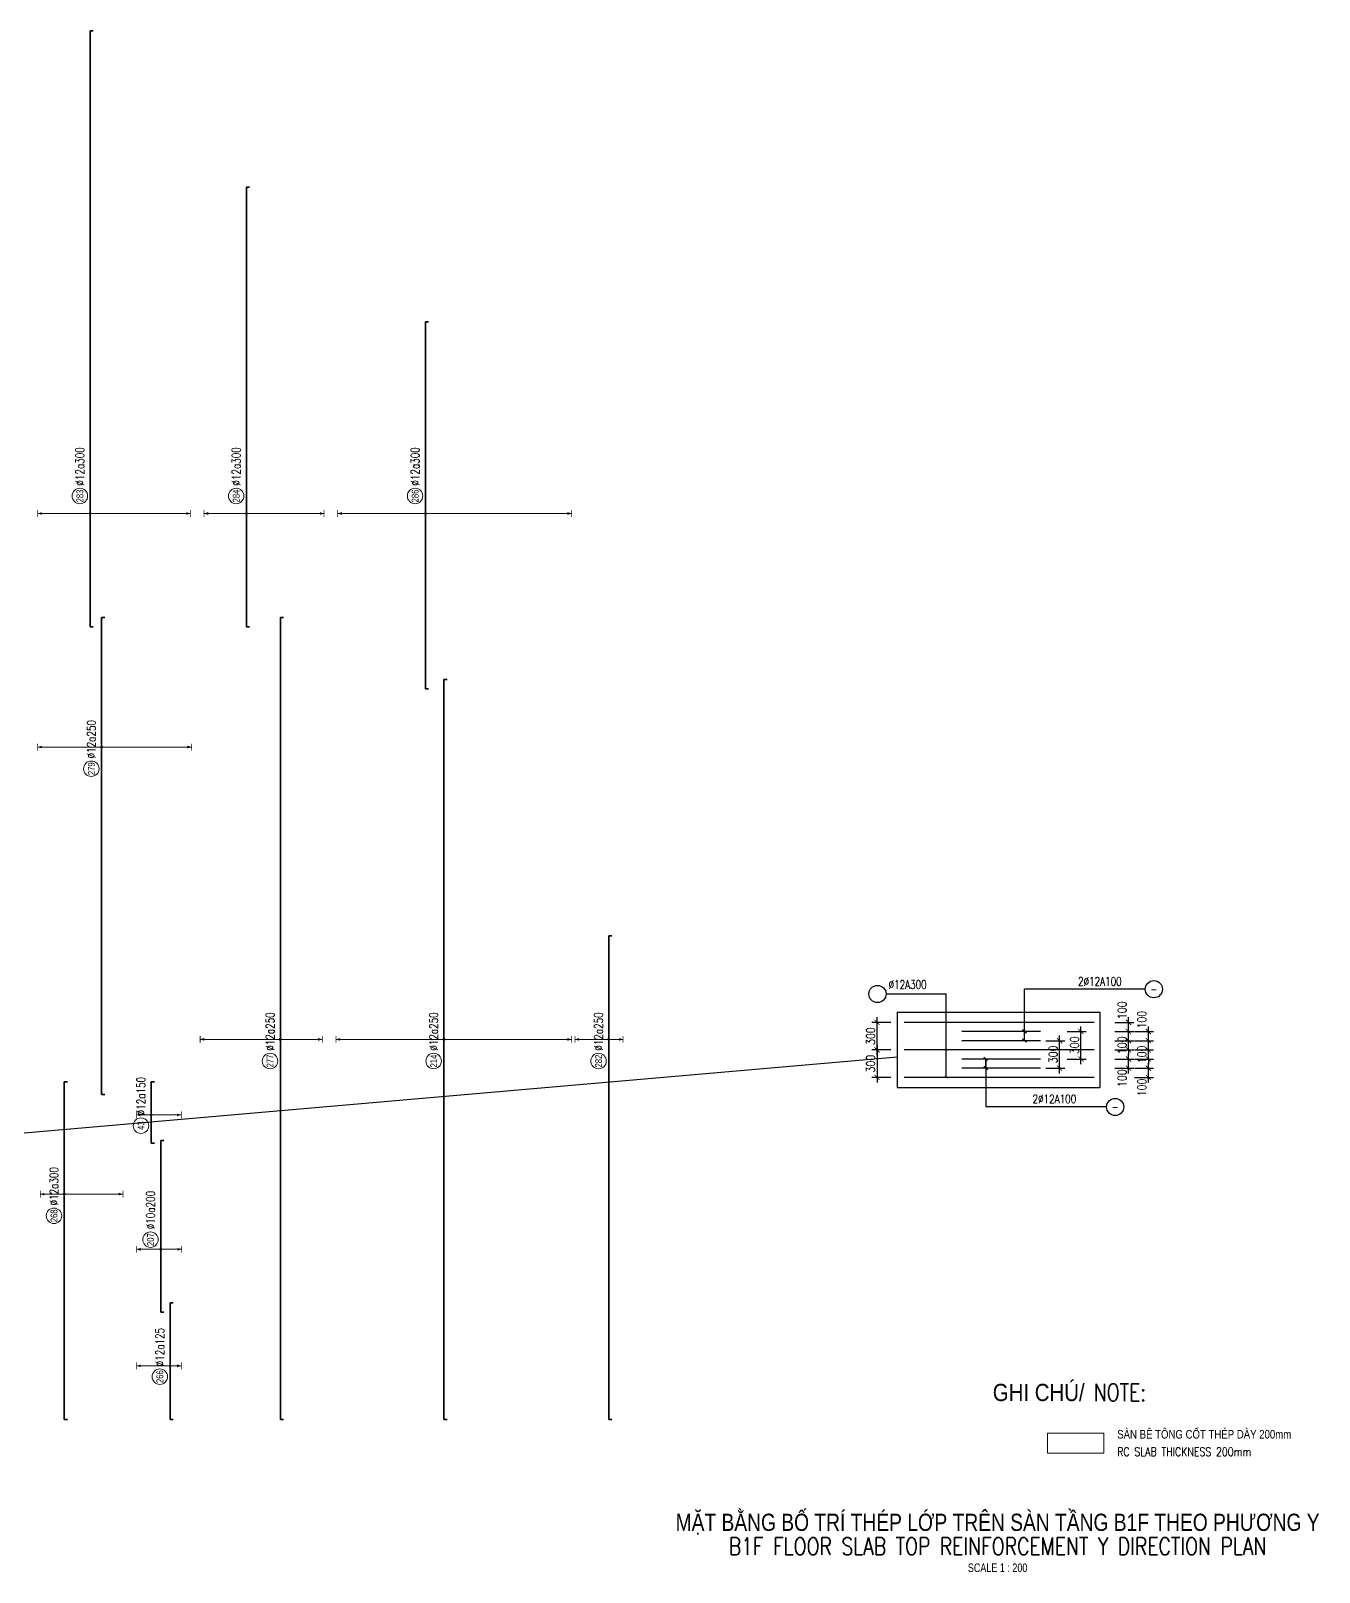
# Model space of a CAD drawing. Header units: millimetres. Extents: x -415354 to 883813, y -531490 to 486716.
# Drawn here: x 181950 to 256881, y -256041 to -166401 of the extents above; entities that cross this region are included whole.
import ezdxf
from ezdxf.enums import TextEntityAlignment as Align

# ---------------------------------------------------------------- set-up
doc = ezdxf.new("R2010")
doc.units = ezdxf.units.MM
doc.header["$MEASUREMENT"] = 0
doc.layers.get('Defpoints').update_dxf_attribs({"lineweight": 9})
for name, color, linetype in [('Concrete', 2, 'Continuous'), ('Dimension', 253, 'Continuous'), ('Leader', 6, 'Continuous'), ('Pointing Line', 6, 'Continuous'), ('Reinforcement', 4, 'Continuous'), ('Text25', 7, 'Continuous')]:
    doc.layers.add(name, color=color, linetype=linetype)
for name, color, linetype, lineweight in [('NDC_S_ANNO', 7, 'Continuous', 20), ('NDC_S_CONTINUOUS', 3, 'Continuous', 20), ('NDC_S_DIM', 1, 'Continuous', 15), ('NDC_S_ENG TEXT', 2, 'Continuous', 20), ('NDC_S_ENG TITLE', 3, 'Continuous', 20), ('NDC_S_REBAR', 4, 'Continuous', 35), ('NDC_S_TEXT SYMBOL', 7, 'Continuous', 20), ('NDC_S_VN TEXT', 7, 'Continuous', 20), ('NDC_S_VN TITLE', 6, 'Continuous', 35)]:
    doc.layers.add(name, color=color, linetype=linetype, lineweight=lineweight)
doc.styles.add('ARIAL', font='arial.ttf', dxfattribs={"width": 0.8})
doc.styles.add('NDC_ANNO', font='', dxfattribs={"width": 0.8})
doc.styles.add('NDC_EN TXT', font='romans.shx', dxfattribs={"width": 0.8})
doc.styles.add('NDC_VIE TXT', font='arial.ttf', dxfattribs={"width": 0.8})
doc.styles.add('VN-Romans', font='romans.shx', dxfattribs={"width": 0.8, "bigfont": 'vns.shx'})
doc.styles.get('NDC_ANNO').set_extended_font_data('Dotum')
doc.dimstyles.new('DIM25', dxfattribs={"dimtxt": 2.5, "dimasz": 1.5, "dimexe": 1.5, "dimexo": 1, "dimtad": 1, "dimtxsty": 'VN-Romans', "dimblk": 'ARCHTICK', "dimcen": 1.5, "dimdle": 1.5, "dimclrt": 7, "dimadec": 0, "dimazin": 0, "dimtfac": 1, "dimtix": 1, "dimtmove": 2, "dimatfit": 3, "dimfxl": 5, "dimfxlon": 1, "dimarcsym": 0})

# ---------------------------------------------------------------- blocks, each defined once
blk = doc.blocks.new('*U532')
h = blk.add_hatch(color=6)
edge = h.paths.add_edge_path()
edge.add_arc((-2.99, 0), 0.3, 0, 360)
at = {"layer": 'NDC_S_DIM', "color": 8}
for q in [(-2.99, 12.33), (-2.99, -22.53)]:
    blk.add_line((-2.99, 0), q, dxfattribs=at)
for points in [[(-3.99, 12.33, 0.2, 0.2, 0), (-1.99, 12.33, 0, 0, 0)], [(-3.99, -22.53, 0.2, 0.2, 0), (-1.99, -22.53, 0, 0, 0)]]:
    blk.add_lwpolyline(points, format="xyseb", dxfattribs=at)
at = {"layer": 'NDC_S_DIM'}
blk.add_circle((2.1, 3), 2.25, dxfattribs=at)
at = {"layer": 'NDC_S_DIM', "color": 6}
blk.add_circle((-2.99, 0), 0.3, dxfattribs=at)
at = {"layer": 'NDC_S_DIM', "color": 8}
for points in [[(-3.39, 11.13), (-2.99, 12.33), (-2.59, 11.13)], [(-3.39, -21.33), (-2.99, -22.53), (-2.59, -21.33)]]:
    blk.add_solid(points, dxfattribs=at)
at = {"layer": 'NDC_S_REBAR'}
for p, q in [((0, 0), (-35.98, 0)), ((-35.98, 0), (-35.98, -0.9)), ((0, 0), (91.91, 0)), ((91.91, 0), (91.91, -0.9)), ((-35.98, -0.9), (-35.98, -0.9)), ((91.91, -0.9), (91.91, -0.9))]:
    blk.add_line(p, q, dxfattribs=at)
at = {"layer": 'NDC_S_VN TEXT', "style": 'ARIAL', "width": 0.8}
blk.add_attdef('KHT', text='', height=2, dxfattribs=at).set_placement((2.1, 3), align=Align.MIDDLE_CENTER)
at = {"layer": 'NDC_S_VN TEXT', "color": 3, "style": 'NDC_EN TXT', "width": 0.75}
blk.add_attdef('DKT', (5.1, 1.75), '', height=2.5, dxfattribs=at)
blk = doc.blocks.new('*U530')
h = blk.add_hatch(color=6)
edge = h.paths.add_edge_path()
edge.add_arc((-2.99, 0), 0.3, 0, 360)
at = {"layer": 'NDC_S_DIM', "color": 8}
for q in [(-2.99, 25.49), (-2.99, -42.51)]:
    blk.add_line((-2.99, 0), q, dxfattribs=at)
for points in [[(-3.99, 25.49, 0.2, 0.2, 0), (-1.99, 25.49, 0, 0, 0)], [(-3.99, -42.51, 0.2, 0.2, 0), (-1.99, -42.51, 0, 0, 0)]]:
    blk.add_lwpolyline(points, format="xyseb", dxfattribs=at)
at = {"layer": 'NDC_S_DIM'}
blk.add_circle((2.1, 3), 2.25, dxfattribs=at)
at = {"layer": 'NDC_S_DIM', "color": 6}
blk.add_circle((-2.99, 0), 0.3, dxfattribs=at)
at = {"layer": 'NDC_S_DIM', "color": 8}
for points in [[(-3.39, 24.29), (-2.99, 25.49), (-2.59, 24.29)], [(-3.39, -41.31), (-2.99, -42.51), (-2.59, -41.31)]]:
    blk.add_solid(points, dxfattribs=at)
at = {"layer": 'NDC_S_REBAR'}
for p, q in [((0, 0), (-53.98, 0)), ((-53.98, 0), (-53.98, -0.9)), ((0, 0), (52.72, 0)), ((52.72, 0), (52.72, -0.9)), ((-53.98, -0.9), (-53.98, -0.9)), ((52.72, -0.9), (52.72, -0.9))]:
    blk.add_line(p, q, dxfattribs=at)
at = {"layer": 'NDC_S_VN TEXT', "style": 'ARIAL', "width": 0.8}
blk.add_attdef('KHT', text='', height=2, dxfattribs=at).set_placement((2.1, 3), align=Align.MIDDLE_CENTER)
at = {"layer": 'NDC_S_VN TEXT', "color": 3, "style": 'NDC_EN TXT', "width": 0.75}
blk.add_attdef('DKT', (5.1, 1.75), '', height=2.5, dxfattribs=at)
blk = doc.blocks.new('*U533')
h = blk.add_hatch(color=6)
edge = h.paths.add_edge_path()
edge.add_arc((-2.99, 0), 0.3, 0, 360)
at = {"layer": 'NDC_S_DIM', "color": 8}
for q in [(-2.99, 15.27), (-2.99, -29.13)]:
    blk.add_line((-2.99, 0), q, dxfattribs=at)
for points in [[(-3.99, 15.27, 0.2, 0.2, 0), (-1.99, 15.27, 0, 0, 0)], [(-3.99, -29.13, 0.2, 0.2, 0), (-1.99, -29.13, 0, 0, 0)]]:
    blk.add_lwpolyline(points, format="xyseb", dxfattribs=at)
at = {"layer": 'NDC_S_DIM'}
blk.add_circle((2.1, 3), 2.25, dxfattribs=at)
at = {"layer": 'NDC_S_DIM', "color": 6}
blk.add_circle((-2.99, 0), 0.3, dxfattribs=at)
at = {"layer": 'NDC_S_DIM', "color": 8}
for points in [[(-3.39, 14.07), (-2.99, 15.27), (-2.59, 14.07)], [(-3.39, -27.93), (-2.99, -29.13), (-2.59, -27.93)]]:
    blk.add_solid(points, dxfattribs=at)
at = {"layer": 'NDC_S_REBAR'}
for p, q in [((0, 0), (-35.98, 0)), ((-35.98, 0), (-35.98, -0.9)), ((0, 0), (137.36, 0)), ((137.36, 0), (137.36, -0.9)), ((-35.98, -0.9), (-35.98, -0.9)), ((137.36, -0.9), (137.36, -0.9))]:
    blk.add_line(p, q, dxfattribs=at)
at = {"layer": 'NDC_S_VN TEXT', "style": 'ARIAL', "width": 0.8}
blk.add_attdef('KHT', text='', height=2, dxfattribs=at).set_placement((2.1, 3), align=Align.MIDDLE_CENTER)
at = {"layer": 'NDC_S_VN TEXT', "color": 3, "style": 'NDC_EN TXT', "width": 0.75}
blk.add_attdef('DKT', (5.1, 1.75), '', height=2.5, dxfattribs=at)
blk = doc.blocks.new('*U537')
h = blk.add_hatch(color=6)
edge = h.paths.add_edge_path()
edge.add_arc((-2.99, 0), 0.3, 0, 360)
at = {"layer": 'NDC_S_DIM', "color": 8}
for q in [(-2.99, 18.59), (-2.99, -26.16)]:
    blk.add_line((-2.99, 0), q, dxfattribs=at)
for points in [[(-3.99, 18.59, 0.2, 0.2, 0), (-1.99, 18.59, 0, 0, 0)], [(-3.99, -26.16, 0.2, 0.2, 0), (-1.99, -26.16, 0, 0, 0)]]:
    blk.add_lwpolyline(points, format="xyseb", dxfattribs=at)
at = {"layer": 'NDC_S_DIM'}
blk.add_circle((-9.29, 3), 2.25, dxfattribs=at)
at = {"layer": 'NDC_S_DIM', "color": 6}
blk.add_circle((-2.99, 0), 0.3, dxfattribs=at)
at = {"layer": 'NDC_S_DIM', "color": 8}
for points in [[(-3.39, 17.39), (-2.99, 18.59), (-2.59, 17.39)], [(-3.39, -24.96), (-2.99, -26.16), (-2.59, -24.96)]]:
    blk.add_solid(points, dxfattribs=at)
at = {"layer": 'NDC_S_REBAR'}
for p, q in [((0, 0), (-104.06, 0)), ((-104.06, 0), (-104.06, -0.9)), ((0, 0), (34.64, 0)), ((34.64, 0), (34.64, -0.9)), ((-104.06, -0.9), (-104.06, -0.9)), ((34.64, -0.9), (34.64, -0.9))]:
    blk.add_line(p, q, dxfattribs=at)
at = {"layer": 'NDC_S_VN TEXT', "style": 'ARIAL', "width": 0.8}
blk.add_attdef('KHT', text='', height=2, dxfattribs=at).set_placement((-9.29, 3), align=Align.MIDDLE_CENTER)
at = {"layer": 'NDC_S_VN TEXT', "color": 3, "style": 'NDC_EN TXT', "width": 0.75}
blk.add_attdef('DKT', (-6.29, 1.75), '', height=2.5, dxfattribs=at)
blk = doc.blocks.new('*U541')
h = blk.add_hatch(color=6)
edge = h.paths.add_edge_path()
edge.add_arc((-2.99, 0), 0.3, 0, 360)
at = {"layer": 'NDC_S_DIM', "color": 8}
for q in [(-2.99, 31.39), (-2.99, -37.11)]:
    blk.add_line((-2.99, 0), q, dxfattribs=at)
for points in [[(-3.99, 31.39, 0.2, 0.2, 0), (-1.99, 31.39, 0, 0, 0)], [(-3.99, -37.11, 0.2, 0.2, 0), (-1.99, -37.11, 0, 0, 0)]]:
    blk.add_lwpolyline(points, format="xyseb", dxfattribs=at)
at = {"layer": 'NDC_S_DIM'}
blk.add_circle((-9.29, 3), 2.25, dxfattribs=at)
at = {"layer": 'NDC_S_DIM', "color": 6}
blk.add_circle((-2.99, 0), 0.3, dxfattribs=at)
at = {"layer": 'NDC_S_DIM', "color": 8}
for points in [[(-3.39, 30.19), (-2.99, 31.39), (-2.59, 30.19)], [(-3.39, -35.91), (-2.99, -37.11), (-2.59, -35.91)]]:
    blk.add_solid(points, dxfattribs=at)
at = {"layer": 'NDC_S_REBAR'}
for p, q in [((0, 0), (-113.56, 0)), ((-113.56, 0), (-113.56, -0.9)), ((0, 0), (101.64, 0)), ((101.64, 0), (101.64, -0.9)), ((-113.56, -0.9), (-113.56, -0.9)), ((101.64, -0.9), (101.64, -0.9))]:
    blk.add_line(p, q, dxfattribs=at)
at = {"layer": 'NDC_S_VN TEXT', "style": 'ARIAL', "width": 0.8}
blk.add_attdef('KHT', text='', height=2, dxfattribs=at).set_placement((-9.29, 3), align=Align.MIDDLE_CENTER)
at = {"layer": 'NDC_S_VN TEXT', "color": 3, "style": 'NDC_EN TXT', "width": 0.75}
blk.add_attdef('DKT', (-6.29, 1.75), '', height=2.5, dxfattribs=at)
blk = doc.blocks.new('*U542')
h = blk.add_hatch(color=6)
edge = h.paths.add_edge_path()
edge.add_arc((-2.99, 0), 0.3, 0, 360)
at = {"layer": 'NDC_S_DIM', "color": 8}
for q in [(-2.99, 9.85), (-2.99, -4.15)]:
    blk.add_line((-2.99, 0), q, dxfattribs=at)
for points in [[(-3.99, 9.85, 0.2, 0.2, 0), (-1.99, 9.85, 0, 0, 0)], [(-3.99, -4.15, 0.2, 0.2, 0), (-1.99, -4.15, 0, 0, 0)]]:
    blk.add_lwpolyline(points, format="xyseb", dxfattribs=at)
at = {"layer": 'NDC_S_DIM'}
blk.add_circle((-9.29, 3), 2.25, dxfattribs=at)
at = {"layer": 'NDC_S_DIM', "color": 6}
blk.add_circle((-2.99, 0), 0.3, dxfattribs=at)
at = {"layer": 'NDC_S_DIM', "color": 8}
for points in [[(-3.39, 8.65), (-2.99, 9.85), (-2.59, 8.65)], [(-3.39, -2.95), (-2.99, -4.15), (-2.59, -2.95)]]:
    blk.add_solid(points, dxfattribs=at)
at = {"layer": 'NDC_S_REBAR'}
for p, q in [((0, 0), (-113.56, 0)), ((-113.56, 0), (-113.56, -0.9)), ((0, 0), (27.14, 0)), ((27.14, 0), (27.14, -0.9)), ((-113.56, -0.9), (-113.56, -0.9)), ((27.14, -0.9), (27.14, -0.9))]:
    blk.add_line(p, q, dxfattribs=at)
at = {"layer": 'NDC_S_VN TEXT', "style": 'ARIAL', "width": 0.8}
blk.add_attdef('KHT', text='', height=2, dxfattribs=at).set_placement((-9.29, 3), align=Align.MIDDLE_CENTER)
at = {"layer": 'NDC_S_VN TEXT', "color": 3, "style": 'NDC_EN TXT', "width": 0.75}
blk.add_attdef('DKT', (-6.29, 1.75), '', height=2.5, dxfattribs=at)
blk = doc.blocks.new('*U543')
h = blk.add_hatch(color=6)
edge = h.paths.add_edge_path()
edge.add_arc((-2.99, 0), 0.3, 0, 360)
at = {"layer": 'NDC_S_DIM', "color": 8}
for q in [(-2.99, 23.32), (-2.99, -12.18)]:
    blk.add_line((-2.99, 0), q, dxfattribs=at)
for points in [[(-3.99, 23.32, 0.2, 0.2, 0), (-1.99, 23.32, 0, 0, 0)], [(-3.99, -12.18, 0.2, 0.2, 0), (-1.99, -12.18, 0, 0, 0)]]:
    blk.add_lwpolyline(points, format="xyseb", dxfattribs=at)
at = {"layer": 'NDC_S_DIM'}
blk.add_circle((-9.29, 3), 2.25, dxfattribs=at)
at = {"layer": 'NDC_S_DIM', "color": 6}
blk.add_circle((-2.99, 0), 0.3, dxfattribs=at)
at = {"layer": 'NDC_S_DIM', "color": 8}
for points in [[(-3.39, 22.12), (-2.99, 23.32), (-2.59, 22.12)], [(-3.39, -10.98), (-2.99, -12.18), (-2.59, -10.98)]]:
    blk.add_solid(points, dxfattribs=at)
at = {"layer": 'NDC_S_REBAR'}
for p, q in [((0, 0), (-113.56, 0)), ((-113.56, 0), (-113.56, -0.9)), ((0, 0), (119.64, 0)), ((119.64, 0), (119.64, -0.9)), ((-113.56, -0.9), (-113.56, -0.9)), ((119.64, -0.9), (119.64, -0.9))]:
    blk.add_line(p, q, dxfattribs=at)
at = {"layer": 'NDC_S_VN TEXT', "style": 'ARIAL', "width": 0.8}
blk.add_attdef('KHT', text='', height=2, dxfattribs=at).set_placement((-9.29, 3), align=Align.MIDDLE_CENTER)
at = {"layer": 'NDC_S_VN TEXT', "color": 3, "style": 'NDC_EN TXT', "width": 0.75}
blk.add_attdef('DKT', (-6.29, 1.75), '', height=2.5, dxfattribs=at)
blk = doc.blocks.new('Drawing name_symbol')
at = {"layer": 'NDC_S_ENG TITLE', "style": 'NDC_EN TXT', "width": 0.8}
blk.add_attdef('SECTDET1', text='', height=5, dxfattribs=at).set_placement((0, 1.01), align=Align.CENTER)
at = {"layer": 'NDC_S_TEXT SYMBOL', "lineweight": 25, "style": 'NDC_ANNO', "width": 0.8}
blk.add_attdef('SSCALE', text='', height=2.5, dxfattribs=at).set_placement((0, -4), align=Align.CENTER)
at = {"layer": 'NDC_S_VN TITLE', "style": 'NDC_VIE TXT', "width": 0.8}
blk.add_attdef('SECTDET2', text='', height=5, dxfattribs=at).set_placement((0, 7.97), align=Align.CENTER)
blk = doc.blocks.new('*U1063')
h = blk.add_hatch(color=6)
edge = h.paths.add_edge_path()
edge.add_arc((-2.99, 0), 0.3, 0, 360)
at = {"layer": 'NDC_S_DIM', "color": 8}
for q in [(-2.99, 9.76), (-2.99, -3.23)]:
    blk.add_line((-2.99, 0), q, dxfattribs=at)
for points in [[(-3.99, 9.76, 0.2, 0.2, 0), (-1.99, 9.76, 0, 0, 0)], [(-3.99, -3.23, 0.2, 0.2, 0), (-1.99, -3.23, 0, 0, 0)]]:
    blk.add_lwpolyline(points, format="xyseb", dxfattribs=at)
at = {"layer": 'NDC_S_DIM'}
blk.add_circle((-6.13, 3), 2.25, dxfattribs=at)
at = {"layer": 'NDC_S_DIM', "color": 6}
blk.add_circle((-2.99, 0), 0.3, dxfattribs=at)
at = {"layer": 'NDC_S_DIM', "color": 8}
for points in [[(-3.39, 8.56), (-2.99, 9.76), (-2.59, 8.56)], [(-3.39, -2.03), (-2.99, -3.23), (-2.59, -2.03)]]:
    blk.add_solid(points, dxfattribs=at)
at = {"layer": 'NDC_S_REBAR'}
for p, q in [((0, 0), (-18.63, 0)), ((-18.63, 0), (-18.63, -0.9)), ((0, 0), (15.32, 0)), ((15.32, 0), (15.32, -0.9)), ((-18.63, -0.9), (-18.63, -0.9)), ((15.32, -0.9), (15.32, -0.9))]:
    blk.add_line(p, q, dxfattribs=at)
at = {"layer": 'NDC_S_VN TEXT', "style": 'ARIAL', "width": 0.8}
blk.add_attdef('KHT', text='', height=2, dxfattribs=at).set_placement((-6.13, 3), align=Align.MIDDLE_CENTER)
at = {"layer": 'NDC_S_VN TEXT', "color": 3, "style": 'NDC_EN TXT', "width": 0.75}
blk.add_attdef('DKT', (-3.13, 1.75), '', height=2.5, dxfattribs=at)
blk = doc.blocks.new('*U1068')
h = blk.add_hatch(color=6)
edge = h.paths.add_edge_path()
edge.add_arc((-0.72, 0), 0.3, 0, 360)
at = {"layer": 'NDC_S_DIM', "color": 8}
for q in [(-0.72, 7.05), (-0.72, -6.07)]:
    blk.add_line((-0.72, 0), q, dxfattribs=at)
for points in [[(-1.72, 7.05, 0.2, 0.2, 0), (0.28, 7.05, 0, 0, 0)], [(-1.72, -6.07, 0.2, 0.2, 0), (0.28, -6.07, 0, 0, 0)]]:
    blk.add_lwpolyline(points, format="xyseb", dxfattribs=at)
at = {"layer": 'NDC_S_DIM'}
blk.add_circle((2.1, 3), 2.25, dxfattribs=at)
at = {"layer": 'NDC_S_DIM', "color": 6}
blk.add_circle((-0.72, 0), 0.3, dxfattribs=at)
at = {"layer": 'NDC_S_DIM', "color": 8}
for points in [[(-1.12, 5.85), (-0.72, 7.05), (-0.32, 5.85)], [(-1.12, -4.87), (-0.72, -6.07), (-0.32, -4.87)]]:
    blk.add_solid(points, dxfattribs=at)
at = {"layer": 'NDC_S_REBAR'}
for p, q in [((0, 0), (-19, 0)), ((-19, 0), (-19, -0.9)), ((0, 0), (30.92, 0)), ((30.92, 0), (30.92, -0.9)), ((-19, -0.9), (-19, -0.9)), ((30.92, -0.9), (30.92, -0.9))]:
    blk.add_line(p, q, dxfattribs=at)
at = {"layer": 'NDC_S_VN TEXT', "style": 'ARIAL', "width": 0.8}
blk.add_attdef('KHT', text='', height=2, dxfattribs=at).set_placement((2.1, 3), align=Align.MIDDLE_CENTER)
at = {"layer": 'NDC_S_VN TEXT', "color": 3, "style": 'NDC_EN TXT', "width": 0.75}
blk.add_attdef('DKT', (5.1, 1.75), '', height=2.5, dxfattribs=at)
blk = doc.blocks.new('*U1069')
h = blk.add_hatch(color=6)
edge = h.paths.add_edge_path()
edge.add_arc((-2.99, 0), 0.3, 0, 360)
at = {"layer": 'NDC_S_DIM', "color": 8}
for q in [(-2.99, 6.98), (-2.99, -17.03)]:
    blk.add_line((-2.99, 0), q, dxfattribs=at)
for points in [[(-3.99, 6.98, 0.2, 0.2, 0), (-1.99, 6.98, 0, 0, 0)], [(-3.99, -17.03, 0.2, 0.2, 0), (-1.99, -17.03, 0, 0, 0)]]:
    blk.add_lwpolyline(points, format="xyseb", dxfattribs=at)
at = {"layer": 'NDC_S_DIM'}
blk.add_circle((-9.29, 3), 2.25, dxfattribs=at)
at = {"layer": 'NDC_S_DIM', "color": 6}
blk.add_circle((-2.99, 0), 0.3, dxfattribs=at)
at = {"layer": 'NDC_S_DIM', "color": 8}
for points in [[(-3.39, 5.78), (-2.99, 6.98), (-2.59, 5.78)], [(-3.39, -15.83), (-2.99, -17.03), (-2.59, -15.83)]]:
    blk.add_solid(points, dxfattribs=at)
at = {"layer": 'NDC_S_REBAR'}
for p, q in [((0, 0), (-68.56, 0)), ((-68.56, 0), (-68.56, -0.9)), ((0, 0), (29.64, 0)), ((29.64, 0), (29.64, -0.9)), ((-68.56, -0.9), (-68.56, -0.9)), ((29.64, -0.9), (29.64, -0.9))]:
    blk.add_line(p, q, dxfattribs=at)
at = {"layer": 'NDC_S_VN TEXT', "style": 'ARIAL', "width": 0.8}
blk.add_attdef('KHT', text='', height=2, dxfattribs=at).set_placement((-9.29, 3), align=Align.MIDDLE_CENTER)
at = {"layer": 'NDC_S_VN TEXT', "color": 3, "style": 'NDC_EN TXT', "width": 0.75}
blk.add_attdef('DKT', (-6.29, 1.75), '', height=2.5, dxfattribs=at)
blk = doc.blocks.new('*U1070')
h = blk.add_hatch(color=6)
edge = h.paths.add_edge_path()
edge.add_arc((-2.99, 0), 0.3, 0, 360)
at = {"layer": 'NDC_S_DIM', "color": 8}
for q in [(-2.99, 4.27), (-2.99, -8.73)]:
    blk.add_line((-2.99, 0), q, dxfattribs=at)
for points in [[(-3.99, 4.27, 0.2, 0.2, 0), (-1.99, 4.27, 0, 0, 0)], [(-3.99, -8.73, 0.2, 0.2, 0), (-1.99, -8.73, 0, 0, 0)]]:
    blk.add_lwpolyline(points, format="xyseb", dxfattribs=at)
at = {"layer": 'NDC_S_DIM'}
blk.add_circle((-6.13, 3), 2.25, dxfattribs=at)
at = {"layer": 'NDC_S_DIM', "color": 6}
blk.add_circle((-2.99, 0), 0.3, dxfattribs=at)
at = {"layer": 'NDC_S_DIM', "color": 8}
for points in [[(-3.39, 3.07), (-2.99, 4.27), (-2.59, 3.07)], [(-3.39, -7.53), (-2.99, -8.73), (-2.59, -7.53)]]:
    blk.add_solid(points, dxfattribs=at)
at = {"layer": 'NDC_S_REBAR'}
for p, q in [((0, 0), (-11.25, 0)), ((-11.25, 0), (-11.25, -0.9)), ((0, 0), (6.59, 0)), ((6.59, 0), (6.59, -0.9)), ((-11.25, -0.9), (-11.25, -0.9)), ((6.59, -0.9), (6.59, -0.9))]:
    blk.add_line(p, q, dxfattribs=at)
at = {"layer": 'NDC_S_VN TEXT', "style": 'ARIAL', "width": 0.8}
blk.add_attdef('KHT', text='', height=2, dxfattribs=at).set_placement((-6.13, 3), align=Align.MIDDLE_CENTER)
at = {"layer": 'NDC_S_VN TEXT', "color": 3, "style": 'NDC_EN TXT', "width": 0.75}
blk.add_attdef('DKT', (-3.13, 1.75), '', height=2.5, dxfattribs=at)
blk = doc.blocks.new('_ArchTick')
at = {"color": 0, "linetype": 'ByBlock', "const_width": 0.15}
blk.add_lwpolyline([(-0.5, -0.5), (0.5, 0.5)], dxfattribs=at)
blk = doc.blocks.new('*D851')
at = {"layer": 'Defpoints', "color": 0, "transparency": 16777216}
for p in [(-1131, 133), (-1422, -267), (-1131, -267)]:
    blk.add_point(p, dxfattribs=at)
at = {"layer": 'Dimension', "color": 0, "lineweight": -2, "transparency": 16777216}
for p, q in [((-1222, 133), (-1497, 133)), ((-1422, 208), (-1422, -342)), ((-1222, -267), (-1497, -267))]:
    blk.add_line(p, q, dxfattribs=at)
at = {"layer": 'Dimension', "color": 0, "lineweight": -2, "transparency": 16777216, "xscale": 75, "yscale": 75, "zscale": 75}
for p, rotation in [((-1422, 133), 90), ((-1422, -267), 270)]:
    blk.add_blockref('_ArchTick', p, dxfattribs=dict(at, rotation=rotation))
at = {"layer": 'Dimension', "color": 7, "transparency": 16777216, "insert": (-1515, -67), "char_height": 125, "attachment_point": 5, "rotation": 90, "style": 'VN-Romans'}
blk.add_mtext('300', dxfattribs=at)
blk = doc.blocks.new('*D852')
at = {"layer": 'Defpoints', "color": 0, "transparency": 16777216}
for p in [(-1422, 533), (-1131, 533), (-1131, 133)]:
    blk.add_point(p, dxfattribs=at)
at = {"layer": 'Dimension', "color": 0, "lineweight": -2, "transparency": 16777216}
for p, q in [((-1222, 533), (-1497, 533)), ((-1422, 58), (-1422, 608)), ((-1222, 133), (-1497, 133))]:
    blk.add_line(p, q, dxfattribs=at)
at = {"layer": 'Dimension', "color": 0, "lineweight": -2, "transparency": 16777216, "xscale": 75, "yscale": 75, "zscale": 75}
for p, rotation in [((-1422, 533), 90), ((-1422, 133), 270)]:
    blk.add_blockref('_ArchTick', p, dxfattribs=dict(at, rotation=rotation))
at = {"layer": 'Dimension', "color": 7, "transparency": 16777216, "insert": (-1515, 333), "char_height": 125, "attachment_point": 5, "rotation": 90, "style": 'VN-Romans'}
blk.add_mtext('300', dxfattribs=at)
blk = doc.blocks.new('*D853')
at = {"layer": 'Defpoints', "color": 0, "transparency": 16777216}
for p in [(954, -133), (2523, -133), (1736, -267)]:
    blk.add_point(p, dxfattribs=at)
at = {"layer": 'Dimension', "color": 0, "lineweight": -2, "transparency": 16777216}
for p, q in [((2323, -133), (2598, -133)), ((2523, -342), (2523, -58)), ((2323, -267), (2598, -267))]:
    blk.add_line(p, q, dxfattribs=at)
at = {"layer": 'Dimension', "color": 0, "lineweight": -2, "transparency": 16777216, "xscale": 75, "yscale": 75, "zscale": 75}
for p, rotation in [((2523, -133), 90), ((2523, -267), 270)]:
    blk.add_blockref('_ArchTick', p, dxfattribs=dict(at, rotation=rotation))
at = {"layer": 'Dimension', "color": 7, "transparency": 16777216, "insert": (2429, -413), "char_height": 125, "attachment_point": 5, "rotation": 90, "style": 'VN-Romans'}
blk.add_mtext('100', dxfattribs=at)
blk = doc.blocks.new('*D854')
at = {"layer": 'Defpoints', "color": 0, "transparency": 16777216}
for p in [(954, 0), (954, -133), (2235, 0)]:
    blk.add_point(p, dxfattribs=at)
at = {"layer": 'Dimension', "color": 0, "lineweight": -2, "transparency": 16777216}
for p, q in [((2235, -208), (2235, 75)), ((2035, 0), (2310, 0)), ((2035, -133), (2310, -133))]:
    blk.add_line(p, q, dxfattribs=at)
at = {"layer": 'Dimension', "color": 0, "lineweight": -2, "transparency": 16777216, "xscale": 75, "yscale": 75, "zscale": 75}
for p, rotation in [((2235, 0), 90), ((2235, -133), 270)]:
    blk.add_blockref('_ArchTick', p, dxfattribs=dict(at, rotation=rotation))
at = {"layer": 'Dimension', "color": 7, "transparency": 16777216, "insert": (2141, -278), "char_height": 125, "attachment_point": 5, "rotation": 90, "style": 'VN-Romans'}
blk.add_mtext('100', dxfattribs=at)
blk = doc.blocks.new('*D855')
at = {"layer": 'Defpoints', "color": 0, "transparency": 16777216}
for p in [(1736, 133), (2523, 133), (954, 0)]:
    blk.add_point(p, dxfattribs=at)
at = {"layer": 'Dimension', "color": 0, "lineweight": -2, "transparency": 16777216}
for p, q in [((2323, 133), (2598, 133)), ((2523, 133), (2523, 208)), ((2523, 0), (2523, 133)), ((2323, 0), (2598, 0)), ((2523, 0), (2523, -75))]:
    blk.add_line(p, q, dxfattribs=at)
at = {"layer": 'Dimension', "color": 0, "lineweight": -2, "transparency": 16777216, "xscale": 75, "yscale": 75, "zscale": 75}
for p, rotation in [((2523, 133), 270), ((2523, 0), 90)]:
    blk.add_blockref('_ArchTick', p, dxfattribs=dict(at, rotation=rotation))
at = {"layer": 'Dimension', "color": 7, "transparency": 16777216, "insert": (2429, 67), "char_height": 125, "attachment_point": 5, "rotation": 90, "style": 'VN-Romans'}
blk.add_mtext('100', dxfattribs=at)
blk = doc.blocks.new('*D856')
at = {"layer": 'Defpoints', "color": 0, "transparency": 16777216}
for p in [(954, 267), (2235, 267), (1736, 133)]:
    blk.add_point(p, dxfattribs=at)
at = {"layer": 'Dimension', "color": 0, "lineweight": -2, "transparency": 16777216}
for p, q in [((2035, 267), (2310, 267)), ((2235, 267), (2235, 342)), ((2235, 133), (2235, 267)), ((2035, 133), (2310, 133)), ((2235, 133), (2235, 58))]:
    blk.add_line(p, q, dxfattribs=at)
at = {"layer": 'Dimension', "color": 0, "lineweight": -2, "transparency": 16777216, "xscale": 75, "yscale": 75, "zscale": 75}
for p, rotation in [((2235, 267), 270), ((2235, 133), 90)]:
    blk.add_blockref('_ArchTick', p, dxfattribs=dict(at, rotation=rotation))
at = {"layer": 'Dimension', "color": 7, "transparency": 16777216, "insert": (2141, 200), "char_height": 125, "attachment_point": 5, "rotation": 90, "style": 'VN-Romans'}
blk.add_mtext('100', dxfattribs=at)
blk = doc.blocks.new('*D857')
at = {"layer": 'Defpoints', "color": 0, "transparency": 16777216}
for p in [(954, 400), (954, 267), (2523, 400)]:
    blk.add_point(p, dxfattribs=at)
at = {"layer": 'Dimension', "color": 0, "lineweight": -2, "transparency": 16777216}
for p, q in [((2523, 192), (2523, 475)), ((2323, 400), (2598, 400)), ((2323, 267), (2598, 267))]:
    blk.add_line(p, q, dxfattribs=at)
at = {"layer": 'Dimension', "color": 0, "lineweight": -2, "transparency": 16777216, "xscale": 75, "yscale": 75, "zscale": 75}
for p, rotation in [((2523, 400), 90), ((2523, 267), 270)]:
    blk.add_blockref('_ArchTick', p, dxfattribs=dict(at, rotation=rotation))
at = {"layer": 'Dimension', "color": 7, "transparency": 16777216, "insert": (2429, 572), "char_height": 125, "attachment_point": 5, "rotation": 90, "style": 'VN-Romans'}
blk.add_mtext('100', dxfattribs=at)
blk = doc.blocks.new('*D858')
at = {"layer": 'Defpoints', "color": 0, "transparency": 16777216}
for p in [(1736, 533), (2235, 533), (954, 400)]:
    blk.add_point(p, dxfattribs=at)
at = {"layer": 'Dimension', "color": 0, "lineweight": -2, "transparency": 16777216}
for p, q in [((2035, 533), (2310, 533)), ((2235, 325), (2235, 608)), ((2035, 400), (2310, 400))]:
    blk.add_line(p, q, dxfattribs=at)
at = {"layer": 'Dimension', "color": 0, "lineweight": -2, "transparency": 16777216, "xscale": 75, "yscale": 75, "zscale": 75}
for p, rotation in [((2235, 533), 90), ((2235, 400), 270)]:
    blk.add_blockref('_ArchTick', p, dxfattribs=dict(at, rotation=rotation))
at = {"layer": 'Dimension', "color": 7, "transparency": 16777216, "insert": (2141, 709), "char_height": 125, "attachment_point": 5, "rotation": 90, "style": 'VN-Romans'}
blk.add_mtext('100', dxfattribs=at)
blk = doc.blocks.new('*D859')
at = {"layer": 'Defpoints', "color": 0, "transparency": 16777216}
for p in [(946, 267), (1232, 267), (954, -133)]:
    blk.add_point(p, dxfattribs=at)
at = {"layer": 'Dimension', "color": 0, "lineweight": -2, "transparency": 16777216}
for p, q in [((1032, 267), (1307, 267)), ((1232, -208), (1232, 342)), ((1032, -133), (1307, -133))]:
    blk.add_line(p, q, dxfattribs=at)
at = {"layer": 'Dimension', "color": 0, "lineweight": -2, "transparency": 16777216, "xscale": 75, "yscale": 75, "zscale": 75}
for p, rotation in [((1232, 267), 90), ((1232, -133), 270)]:
    blk.add_blockref('_ArchTick', p, dxfattribs=dict(at, rotation=rotation))
at = {"layer": 'Dimension', "color": 7, "transparency": 16777216, "insert": (1138, 67), "char_height": 125, "attachment_point": 5, "rotation": 90, "style": 'VN-Romans'}
blk.add_mtext('300', dxfattribs=at)
blk = doc.blocks.new('*D860')
at = {"layer": 'Defpoints', "color": 0, "transparency": 16777216}
for p in [(954, 400), (1543, 400), (954, 0)]:
    blk.add_point(p, dxfattribs=at)
at = {"layer": 'Dimension', "color": 0, "lineweight": -2, "transparency": 16777216}
for p, q in [((1543, -75), (1543, 475)), ((1343, 400), (1618, 400)), ((1343, 0), (1618, 0))]:
    blk.add_line(p, q, dxfattribs=at)
at = {"layer": 'Dimension', "color": 0, "lineweight": -2, "transparency": 16777216, "xscale": 75, "yscale": 75, "zscale": 75}
for p, rotation in [((1543, 400), 90), ((1543, 0), 270)]:
    blk.add_blockref('_ArchTick', p, dxfattribs=dict(at, rotation=rotation))
at = {"layer": 'Dimension', "color": 7, "transparency": 16777216, "insert": (1449, 200), "char_height": 125, "attachment_point": 5, "rotation": 90, "style": 'VN-Romans'}
blk.add_mtext('300', dxfattribs=at)
blk = doc.blocks.new('A$C39A826EE')
at = {"layer": 'Concrete'}
for p, q in [((-1131.3, 679.1), (1816.4, 679.1)), ((-1131.3, 679.1), (-1131.3, -414.7)), ((1816.4, 679.1), (1816.4, -414.7)), ((-1131.3, -414.7), (1816.4, -414.7))]:
    blk.add_line(p, q, dxfattribs=at)
at = {"layer": 'Pointing Line'}
for p, q in [((2478.7, 1014.9), (722.2, 1014.9)), ((722.2, 266.7), (722.2, 1014.9)), ((749.2, 377.7), (695.3, 422.3)), ((749.2, 244.4), (695.3, 289)), ((185.9, -22.3), (131.9, 22.3)), ((185.9, -155.6), (131.9, -111)), ((158.9, 0), (158.9, -696.5))]:
    blk.add_line(p, q, dxfattribs=at)
blk.add_circle((2603.7, 1014.9), 125, dxfattribs=at)
at = {"layer": 'Reinforcement'}
for points in [[(1735.8, 533.3), (-1027.7, 533.3)], [(953.8, 400), (-189.5, 400)], [(953.8, 266.7), (-189.5, 266.7)], [(1735.8, 133.3), (-1027.7, 133.3)], [(953.8, 0), (-189.5, 0)], [(953.8, -133.3), (-189.5, -133.3)], [(1735.8, -266.7), (-1027.7, -266.7)]]:
    blk.add_lwpolyline(points, dxfattribs=at)
at = {"layer": 'Text25', "style": 'VN-Romans', "width": 0.6, "flags": 8}
blk.add_attdef('00%%C10', text='', height=125, dxfattribs=at).set_placement((1645.5, 1016.7), align=Align.BOTTOM_CENTER)
at = {"layer": 'Text25', "style": 'VN-Romans', "width": 0.6}
blk.add_attdef('A200', text='', height=125, dxfattribs=at).set_placement((1645.5, 975), align=Align.TOP_CENTER)
at = {"layer": 'Text25', "style": 'VN-Romans', "width": 0.7}
blk.add_attdef('#', text='', height=125, dxfattribs=at).set_placement((2603.7, 1014.9), align=Align.MIDDLE)
at = {"layer": 'Dimension'}
for base, p1, p2, picture, middle in [((2234.6, 533.3), (953.8, 400), (1735.8, 533.3), '*D858', (2140.9, 708.8)), ((2522.7, 400), (953.8, 266.7), (953.8, 400), '*D857', (2429, 571.8)), ((2234.6, 0), (953.8, -133.3), (953.8, 0), '*D854', (2140.9, -278.2)), ((2522.7, -133.3), (1735.8, -266.7), (953.8, -133.3), '*D853', (2429, -413.2))]:
    dim = blk.add_linear_dim(base=base, p1=p1, p2=p2, angle=90, dimstyle='DIM25', override={"dimscale": 50, "dimdec": 0, "dimlfac": 0.75, "dimtdec": 0, "dimfxl": 4, "dimarcsym": 1}, dxfattribs=at)
    dim.commit()
    dim.dimension.update_dxf_attribs({"geometry": picture, "text_midpoint": middle, "dimtype": 128})
for base, p1, p2, angle, picture, middle in [((-1421.7, 533.3), (-1131.3, 133.3), (-1131.3, 533.3), 270, '*D852', (-1515.5, 333.3)), ((1542.7, 400), (953.8, 0), (953.8, 400), 90, '*D860', (1448.9, 200)), ((1231.9, 266.7), (953.8, -133.3), (945.6, 266.7), 90, '*D859', (1138.2, 66.7)), ((2234.6, 266.7), (1735.8, 133.3), (953.8, 266.7), 90, '*D856', (2140.9, 200)), ((-1421.7, -266.7), (-1131.3, 133.3), (-1131.3, -266.7), 90, '*D851', (-1515.5, -66.7)), ((2522.7, 133.3), (953.8, 0), (1735.8, 133.3), 90, '*D855', (2429, 66.7))]:
    dim = blk.add_linear_dim(base=base, p1=p1, p2=p2, angle=angle, dimstyle='DIM25', override={"dimscale": 50, "dimdec": 0, "dimlfac": 0.75, "dimtdec": 0, "dimfxl": 4, "dimarcsym": 1}, dxfattribs=at)
    dim.commit()
    dim.dimension.update_dxf_attribs({"geometry": picture, "text_midpoint": middle})
at = {"layer": 'Leader'}
for points, override in [([(-416.9, 133.3), (-416.9, 533.3)], {"dimscale": 75, "dimasz": 0.5, "dimtad": 0, "dimldrblk": 'ArchTick'}), ([(722.2, 400), (722.2, 585.1)], {"dimscale": 75, "dimasz": 0.65, "dimtad": 0, "dimldrblk": 'Oblique'}), ([(-416.9, -266.7), (-416.9, 133.3)], {"dimscale": 75, "dimasz": 0.5, "dimtad": 0, "dimldrblk": 'ArchTick'}), ([(158.9, -133.3), (158.9, 0)], {"dimscale": 75, "dimasz": 0.65, "dimtad": 0, "dimldrblk": 'Oblique'})]:
    blk.add_leader(points, dimstyle='DIM25', override=override, dxfattribs=at)

msp = doc.modelspace()

# ---------------------------------------------------------------- linework, layer by layer
msp.add_line((232328, -226098.8), (170365.8, -231491.8))
at = {"layer": 'NDC_S_CONTINUOUS'}
msp.add_lwpolyline([(241076.7, -247959.2), (244354.5, -247959.2), (244354.5, -249111.4), (241076.7, -249111.4)], close=True, dxfattribs=at)
at = {"layer": 'Pointing Line'}
for p, q in [((246767.9, -222139), (239742.2, -222139)), ((231690.7, -222413.5), (235185.6, -222413.5)), ((235185.6, -224065.3), (235185.6, -222413.5)), ((244514.6, -228984.5), (237488.8, -228984.5))]:
    msp.add_line(p, q, dxfattribs=at)
for centre in [(231190.7, -222413.5), (247267.9, -222139), (245014.6, -228984.5)]:
    msp.add_circle(centre, 500, dxfattribs=at)

# ---------------------------------------------------------------- block references
at = {"xscale": 200, "yscale": 200, "zscale": 200, "rotation": 90}
for name, p, values in [('*U533', (185403, -193873.5), {'KHT': '283', 'DKT': '%%c12a300'}), ('*U532', (194494, -193873.5), {'KHT': '284', 'DKT': '%%c12a300'}), ('*U530', (204898.7, -193873.5), {'KHT': '286', 'DKT': '%%c12a300'}), ('*U537', (186067.9, -207457.7), {'KHT': '279', 'DKT': '%%c12a250'}), ('*U543', (196463.2, -224457.5), {'KHT': '277', 'DKT': '%%c12a250'}), ('*U541', (205978.5, -224457.5), {'KHT': '214', 'DKT': '%%c12a250'}), ('*U542', (215569.1, -224457.5), {'KHT': '282', 'DKT': '%%c12a250'}), ('*U1069', (183896.3, -233457.5), {'KHT': '268', 'DKT': '%%C12a300'}), ('*U1070', (188954.8, -228848.3), {'KHT': '43', 'DKT': '%%C12a150'}), ('*U1068', (189511.9, -237120.3), {'KHT': '207', 'DKT': '%%c10a200'}), ('*U1063', (190053.7, -243444.4), {'KHT': '266', 'DKT': '%%C12a125'})]:
    msp.add_blockref(name, p, dxfattribs=at).add_auto_attribs(values)
at = {"xscale": 4, "yscale": 4, "zscale": 4}
msp.add_blockref('A$C39A826EE', (236853.2, -226198.6), dxfattribs=at)
at = {"layer": 'NDC_S_ANNO', "xscale": 200, "yscale": 200, "zscale": 200}
msp.add_blockref('Drawing name_symbol', (238178.4, -255233.9), dxfattribs=at).add_auto_attribs({'SECTDET1': 'B1F FLOOR SLAB TOP REINFORCEMENT Y DIRECTION PLAN', 'SECTDET2': 'MẶT BẰNG BỐ TRÍ THÉP LỚP TRÊN SÀN TẦNG B1F THEO PHƯƠNG Y', 'SSCALE': 'SCALE 1 : 200'})

# ---------------------------------------------------------------- texts
at = {"layer": 'NDC_S_ENG TEXT', "attachment_point": 1, "line_spacing_factor": 0.7, "style": 'NDC_EN TXT'}
for s, insert, char_height in [('NOTE:', (243769.1, -245087.9), 1000), ('RC SLAB THICKNESS 200mm', (245135.7, -248788.3), 500)]:
    msp.add_mtext_dynamic_manual_height_columns(s, width=14868.7, gutter_width=13.3, heights=[0], dxfattribs=dict(at, insert=insert, char_height=char_height))
at = {"layer": 'NDC_S_VN TEXT', "style": 'NDC_VIE TXT', "width": 0.85}
msp.add_text('GHI CHÚ/', height=1000, dxfattribs=at).set_placement((237897.9, -245087.9), align=Align.TOP_LEFT)
at = {"layer": 'NDC_S_VN TEXT', "insert": (245135.7, -247770.3), "char_height": 500, "attachment_point": 1, "style": 'NDC_VIE TXT'}
msp.add_mtext_dynamic_manual_height_columns('SÀN BÊ TÔNG CỐT THÉP DÀY 200mm', width=11314.276, gutter_width=13.3, heights=[0], dxfattribs=at)
at = {"layer": 'NDC_S_VN TEXT', "color": 3, "style": 'NDC_EN TXT', "width": 0.75}
for tag, p in [('%%C12A300', (231835.5, -222118.9)), ('2%%C12A100', (242856, -221932.3)), ('2%%C12A100', (240211.2, -228770.9))]:
    msp.add_attdef(tag, p, '2%%c12a150', height=500, dxfattribs=at)
at = {"layer": 'Text25', "style": 'VN-Romans', "width": 0.7}
for p in [(247267.9, -222139), (245014.6, -228984.5)]:
    msp.add_attdef('-', text='0', height=500, dxfattribs=at).set_placement(p, align=Align.MIDDLE)

doc.saveas('drawing.dxf')
